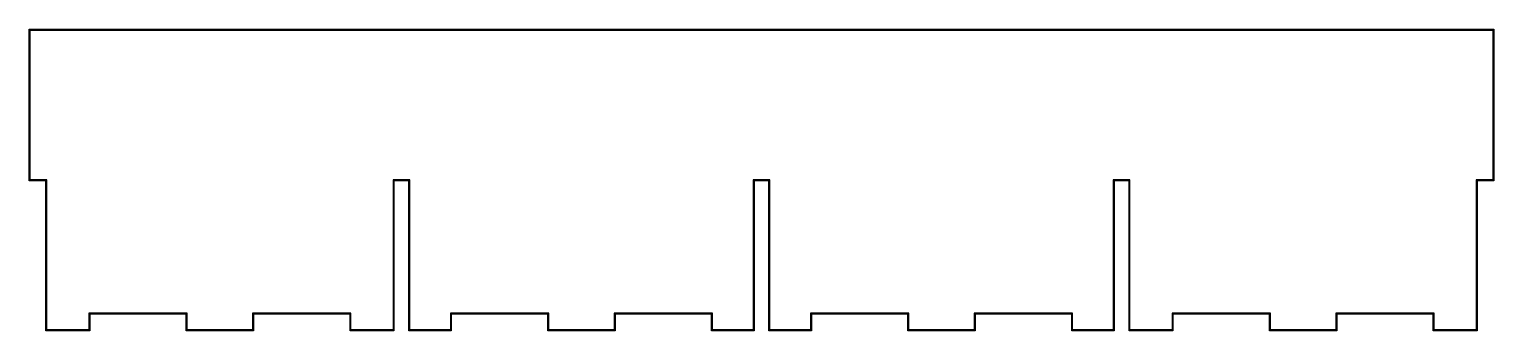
# Model space of a CAD drawing. Header units: millimetres. Extents: x -112 to 112, y -23 to 23.
import ezdxf

# ---------------------------------------------------------------- set-up
doc = ezdxf.new("R2010")
doc.units = ezdxf.units.MM
doc.layers.get('0').update_dxf_attribs({"linetype": 'CONTINUOUS'})

msp = doc.modelspace()

# ---------------------------------------------------------------- linework, layer by layer
for points in [[(-77.58, -23.05), (-87.84, -23.05), (-87.84, -20.51), (-102.58, -20.51), (-102.58, -23.05), (-109.28, -23.05), (-109.28, -0.13), (-111.82, -0.13), (-111.82, 23.05), (111.82, 23.05), (111.82, -0.13), (109.28, -0.13), (109.28, -23.05), (102.58, -23.05), (102.58, -20.51), (87.84, -20.51), (87.84, -23.05), (77.58, -23.05), (77.58, -20.51), (62.84, -20.51), (62.84, -23.05), (56.14, -23.05), (56.14, -0.13), (53.86, -0.13), (53.86, -23.05), (47.37, -23.05), (47.37, -20.51), (32.63, -20.51), (32.63, -23.05), (22.37, -23.05), (22.37, -20.51), (7.63, -20.51), (7.63, -23.05), (1.14, -23.05), (1.14, -0.13), (-1.14, -0.13), (-1.14, -23.05), (-7.63, -23.05), (-7.63, -20.51), (-22.37, -20.51), (-22.37, -23.05), (-32.63, -23.05), (-32.63, -20.51), (-47.37, -20.51), (-47.37, -23.05), (-53.86, -23.05), (-53.86, -0.13), (-56.14, -0.13), (-56.14, -23.05), (-62.84, -23.05), (-62.84, -20.51), (-77.58, -20.51)], [(-53.73, -22.92), (-53.73, 0), (-56.27, 0), (-56.27, -22.92), (-62.71, -22.92), (-62.71, -20.38), (-77.71, -20.38), (-77.71, -22.92), (-87.71, -22.92), (-87.71, -20.38), (-102.71, -20.38), (-102.71, -22.92), (-109.15, -22.92), (-109.15, 0), (-111.69, 0), (-111.69, 22.92), (111.69, 22.92), (111.69, 0), (109.15, 0), (109.15, -22.92), (102.71, -22.92), (102.71, -20.38), (87.71, -20.38), (87.71, -22.92), (77.71, -22.92), (77.71, -20.38), (62.71, -20.38), (62.71, -22.92), (56.27, -22.92), (56.27, 0), (53.73, 0), (53.73, -22.92), (47.5, -22.92), (47.5, -20.38), (32.5, -20.38), (32.5, -22.92), (22.5, -22.92), (22.5, -20.38), (7.5, -20.38), (7.5, -22.92), (1.27, -22.92), (1.27, 0), (-1.27, 0), (-1.27, -22.92), (-7.5, -22.92), (-7.5, -20.38), (-22.5, -20.38), (-22.5, -22.92), (-32.5, -22.92), (-32.5, -20.38), (-47.5, -20.38), (-47.5, -22.92)]]:
    msp.add_lwpolyline(points, close=True)

doc.saveas('drawing.dxf')
